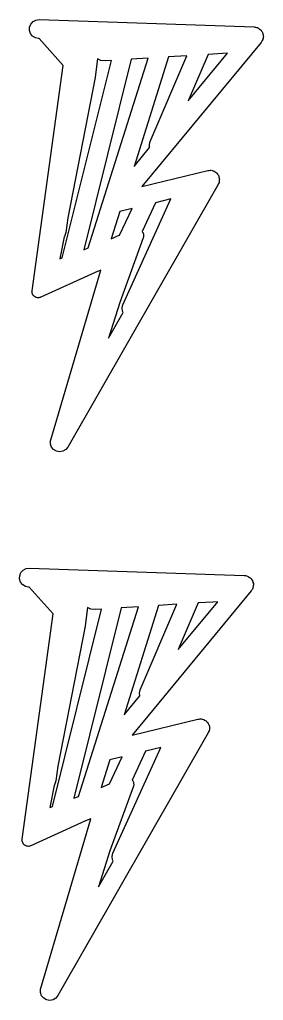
# Model space of a CAD drawing. Extents: x 189 to 232.3, y -93.5 to -72.5.
# Drawn here: x 189.02 to 190.99, y -80.72 to -72.8 of the extents above; entities that cross this region are included whole.
import ezdxf

# ---------------------------------------------------------------- set-up
doc = ezdxf.new("R2010")
doc.units = 0
doc.header["$MEASUREMENT"] = 0
doc.layers.add('BLACK', color=7, linetype='CONTINUOUS')

msp = doc.modelspace()

# ---------------------------------------------------------------- linework, layer by layer
at = {"layer": 'Black'}
for p, q in [((189.096, -72.8831), (189.097, -72.8566)), ((189.097, -72.8566), (189.107, -72.8319)), ((189.107, -72.8319), (189.125, -72.8122)), ((189.125, -72.8122), (189.148, -72.7997)), ((189.148, -72.7997), (189.175, -72.796)), ((189.175, -72.796), (190.911, -72.855)), ((190.911, -72.855), (190.916, -72.8561)), ((190.916, -72.8561), (190.921, -72.8561)), ((190.921, -72.8561), (190.929, -72.8588)), ((190.929, -72.8588), (190.937, -72.8605)), ((190.937, -72.8605), (190.941, -72.8633)), ((190.941, -72.8633), (190.946, -72.865)), ((190.946, -72.865), (190.952, -72.8702)), ((189.104, -72.9084), (189.096, -72.8831)), ((189.121, -72.9293), (189.104, -72.9084)), ((189.143, -72.9434), (189.121, -72.9293)), ((189.169, -72.9489), (189.143, -72.9434)), ((190.952, -72.8702), (190.959, -72.8746)), ((190.959, -72.8746), (190.963, -72.8786)), ((190.963, -72.8786), (190.967, -72.8819)), ((190.967, -72.8819), (190.971, -72.889)), ((190.971, -72.889), (190.976, -72.8955)), ((190.976, -72.8955), (190.977, -72.9004)), ((190.977, -72.9004), (190.98, -72.9049)), ((190.98, -72.9049), (190.981, -72.9129)), ((190.981, -72.9129), (190.984, -72.9208)), ((190.983, -72.9473), (190.981, -72.9521)), ((190.985, -72.931), (190.983, -72.9391)), ((190.983, -72.9391), (190.983, -72.9473)), ((190.984, -72.9208), (190.984, -72.9259)), ((190.984, -72.9259), (190.985, -72.931)), ((189.173, -72.949), (189.169, -72.9489)), ((189.367, -73.1661), (189.173, -72.949)), ((190.967, -72.9803), (190.004, -74.1436)), ((190.97, -72.9758), (190.967, -72.9803)), ((190.973, -72.972), (190.97, -72.9758)), ((190.976, -72.9643), (190.973, -72.972)), ((190.98, -72.9572), (190.976, -72.9643)), ((190.981, -72.9521), (190.98, -72.9572)), ((190.218, -73.0975), (189.94, -73.9812)), ((190.07, -73.7798), (190.367, -73.088)), ((190.367, -73.088), (190.218, -73.0975)), ((190.377, -73.4532), (190.696, -73.0673)), ((190.539, -73.0772), (190.377, -73.4532)), ((190.656, -73.0698), (190.539, -73.0772)), ((190.696, -73.0673), (190.656, -73.0698)), ((189.117, -74.9858), (189.367, -73.1661)), ((189.361, -74.7211), (189.757, -73.1266)), ((189.917, -73.1165), (189.535, -74.6539)), ((189.571, -74.6399), (190.055, -73.1078)), ((189.644, -73.1124), (189.625, -73.2606)), ((189.672, -73.1259), (189.644, -73.1124)), ((189.706, -73.1298), (189.672, -73.1259)), ((189.757, -73.1266), (189.706, -73.1298)), ((190.055, -73.1078), (189.917, -73.1165)), ((189.625, -73.2637), (189.406, -74.3961)), ((189.625, -73.2606), (189.625, -73.2621)), ((189.625, -73.2621), (189.625, -73.2637)), ((190.064, -73.8056), (190.07, -73.7798)), ((190.066, -73.8282), (190.064, -73.8056)), ((189.94, -73.9812), (190.066, -73.8282)), ((190.004, -74.1436), (190.536, -74.0147)), ((190.536, -74.0147), (190.545, -74.0141)), ((190.545, -74.0141), (190.554, -74.0125)), ((190.554, -74.0125), (190.558, -74.0133)), ((190.558, -74.0133), (190.562, -74.013)), ((190.562, -74.013), (190.571, -74.0155)), ((190.571, -74.0155), (190.58, -74.017)), ((190.58, -74.017), (190.584, -74.0193)), ((190.584, -74.0193), (190.588, -74.0205)), ((190.588, -74.0205), (190.595, -74.0258)), ((190.595, -74.0258), (190.603, -74.0302)), ((190.603, -74.0302), (190.606, -74.0336)), ((190.606, -74.0336), (190.609, -74.0363)), ((190.609, -74.0363), (190.614, -74.0437)), ((190.614, -74.0437), (190.62, -74.0505)), ((190.62, -74.0505), (190.622, -74.0547)), ((190.622, -74.0547), (190.624, -74.0584)), ((190.62, -74.127), (189.406, -76.248)), ((190.623, -74.1186), (190.62, -74.127)), ((190.627, -74.1106), (190.623, -74.1186)), ((190.624, -74.0584), (190.626, -74.0671)), ((190.626, -74.0671), (190.629, -74.0755)), ((190.628, -74.1062), (190.627, -74.1106)), ((190.629, -74.102), (190.628, -74.1062)), ((190.629, -74.0755), (190.629, -74.0799)), ((190.629, -74.0799), (190.63, -74.0842)), ((190.63, -74.0842), (190.629, -74.0931)), ((190.629, -74.0931), (190.629, -74.102)), ((189.85, -75.0984), (190.238, -74.2443)), ((190.114, -74.2744), (190.005, -74.5073)), ((190.238, -74.2443), (190.114, -74.2744)), ((189.825, -74.3443), (189.755, -74.566)), ((189.823, -74.5376), (189.924, -74.3204)), ((189.924, -74.3204), (189.825, -74.3443)), ((189.406, -74.3961), (189.389, -74.514)), ((189.389, -74.514), (189.378, -74.547)), ((190.005, -74.5073), (190.007, -74.5083)), ((190.007, -74.5083), (190.009, -74.5117)), ((190.009, -74.5117), (190.011, -74.5147)), ((190.011, -74.5147), (190.013, -74.5191)), ((190.013, -74.5191), (190.015, -74.5233)), ((190.015, -74.5233), (190.016, -74.5272)), ((190.016, -74.5272), (190.017, -74.5309)), ((190.017, -74.5309), (190.017, -74.5356)), ((189.376, -74.55), (189.341, -74.7286)), ((189.378, -74.547), (189.376, -74.55)), ((189.755, -74.566), (189.821, -74.538)), ((189.821, -74.538), (189.823, -74.5376)), ((190.015, -74.5575), (189.826, -75.0796)), ((190.016, -74.5528), (190.015, -74.5575)), ((190.018, -74.5482), (190.016, -74.5528)), ((190.017, -74.5356), (190.018, -74.5404)), ((190.018, -74.5404), (190.018, -74.5443)), ((190.018, -74.5443), (190.018, -74.5482)), ((189.535, -74.6539), (189.571, -74.6399)), ((189.341, -74.7286), (189.361, -74.7211)), ((189.627, -74.8378), (189.187, -75.0382)), ((189.268, -76.1885), (189.671, -74.8191)), ((189.671, -74.8191), (189.627, -74.8378)), ((189.116, -74.9878), (189.117, -74.9868)), ((189.117, -74.9955), (189.116, -74.9878)), ((189.117, -74.9868), (189.117, -74.9858)), ((189.117, -75.0032), (189.117, -74.9955)), ((189.118, -75.0041), (189.117, -75.0032)), ((189.118, -75.0051), (189.118, -75.0041)), ((189.121, -75.0121), (189.118, -75.0051)), ((189.124, -75.0192), (189.121, -75.0121)), ((189.124, -75.02), (189.124, -75.0192)), ((189.125, -75.0209), (189.124, -75.02)), ((189.13, -75.0264), (189.125, -75.0209)), ((189.135, -75.0321), (189.13, -75.0264)), ((189.136, -75.0326), (189.135, -75.0321)), ((189.137, -75.0333), (189.136, -75.0326)), ((189.144, -75.0366), (189.137, -75.0333)), ((189.151, -75.0402), (189.144, -75.0366)), ((189.152, -75.0404), (189.151, -75.0402)), ((189.153, -75.0408), (189.152, -75.0404)), ((189.16, -75.0415), (189.153, -75.0408)), ((189.168, -75.0426), (189.16, -75.0415)), ((189.169, -75.0424), (189.168, -75.0426)), ((189.17, -75.0425), (189.169, -75.0424)), ((189.177, -75.0406), (189.17, -75.0425)), ((189.185, -75.0389), (189.177, -75.0406)), ((189.186, -75.0384), (189.185, -75.0389)), ((189.187, -75.0382), (189.186, -75.0384)), ((189.826, -75.0796), (189.733, -75.3689)), ((189.733, -75.3689), (189.852, -75.1619)), ((189.844, -75.1241), (189.85, -75.0984)), ((189.846, -75.1506), (189.844, -75.1241)), ((189.852, -75.1619), (189.846, -75.1506)), ((189.265, -76.197), (189.268, -76.1885)), ((189.264, -76.2124), (189.265, -76.2047)), ((189.265, -76.2161), (189.264, -76.2124)), ((189.265, -76.2047), (189.265, -76.197)), ((189.265, -76.2236), (189.265, -76.2161)), ((189.274, -76.2485), (189.265, -76.2236)), ((189.291, -76.2688), (189.274, -76.2485)), ((189.314, -76.282), (189.291, -76.2688)), ((189.389, -76.2684), (189.366, -76.2818)), ((189.406, -76.248), (189.389, -76.2684)), ((189.34, -76.2865), (189.314, -76.282)), ((189.366, -76.2818), (189.34, -76.2865)), ((189.016, -77.3131), (189.017, -77.2866)), ((189.017, -77.2866), (189.027, -77.2619)), ((189.027, -77.2619), (189.045, -77.2422)), ((189.045, -77.2422), (189.068, -77.2297)), ((189.068, -77.2297), (189.095, -77.226)), ((189.095, -77.226), (190.831, -77.285)), ((190.831, -77.285), (190.836, -77.2861)), ((190.836, -77.2861), (190.841, -77.2861)), ((190.841, -77.2861), (190.849, -77.2888)), ((190.849, -77.2888), (190.857, -77.2905)), ((190.857, -77.2905), (190.861, -77.2933)), ((190.861, -77.2933), (190.866, -77.295)), ((190.866, -77.295), (190.872, -77.3002)), ((190.872, -77.3002), (190.879, -77.3046)), ((189.024, -77.3384), (189.016, -77.3131)), ((189.041, -77.3593), (189.024, -77.3384)), ((189.063, -77.3734), (189.041, -77.3593)), ((189.089, -77.3789), (189.063, -77.3734)), ((189.093, -77.379), (189.089, -77.3789)), ((189.287, -77.5961), (189.093, -77.379)), ((190.879, -77.3046), (190.883, -77.3086)), ((190.883, -77.3086), (190.887, -77.3119)), ((190.887, -77.3119), (190.891, -77.319)), ((190.891, -77.319), (190.896, -77.3255)), ((190.896, -77.3255), (190.897, -77.3304)), ((190.897, -77.3304), (190.9, -77.3349)), ((190.9, -77.3349), (190.901, -77.3429)), ((190.901, -77.3821), (190.9, -77.3872)), ((190.901, -77.3429), (190.904, -77.3508)), ((190.903, -77.3773), (190.901, -77.3821)), ((190.905, -77.361), (190.903, -77.3691)), ((190.903, -77.3691), (190.903, -77.3773)), ((190.904, -77.3508), (190.904, -77.3559)), ((190.904, -77.3559), (190.905, -77.361)), ((190.887, -77.4103), (189.924, -78.5736)), ((190.89, -77.4058), (190.887, -77.4103)), ((190.893, -77.402), (190.89, -77.4058)), ((190.896, -77.3943), (190.893, -77.402)), ((190.9, -77.3872), (190.896, -77.3943)), ((189.491, -79.0699), (189.975, -77.5378)), ((189.975, -77.5378), (189.837, -77.5465)), ((190.138, -77.5275), (189.86, -78.4112)), ((189.99, -78.2098), (190.287, -77.518)), ((190.287, -77.518), (190.138, -77.5275)), ((190.297, -77.8832), (190.616, -77.4973)), ((190.459, -77.5072), (190.297, -77.8832)), ((190.576, -77.4998), (190.459, -77.5072)), ((190.616, -77.4973), (190.576, -77.4998)), ((189.037, -79.4158), (189.287, -77.5961)), ((189.281, -79.1511), (189.677, -77.5566)), ((189.837, -77.5465), (189.455, -79.0839)), ((189.564, -77.5424), (189.545, -77.6906)), ((189.592, -77.5559), (189.564, -77.5424)), ((189.626, -77.5598), (189.592, -77.5559)), ((189.677, -77.5566), (189.626, -77.5598)), ((189.545, -77.6937), (189.326, -78.8261)), ((189.545, -77.6906), (189.545, -77.6921)), ((189.545, -77.6921), (189.545, -77.6937)), ((189.984, -78.2356), (189.99, -78.2098)), ((189.986, -78.2582), (189.984, -78.2356)), ((189.86, -78.4112), (189.986, -78.2582)), ((189.924, -78.5736), (190.456, -78.4447)), ((190.456, -78.4447), (190.465, -78.4441)), ((190.465, -78.4441), (190.474, -78.4425)), ((190.474, -78.4425), (190.478, -78.4433)), ((190.478, -78.4433), (190.482, -78.443)), ((190.482, -78.443), (190.491, -78.4455)), ((190.491, -78.4455), (190.5, -78.447)), ((190.5, -78.447), (190.504, -78.4493)), ((190.504, -78.4493), (190.508, -78.4505)), ((190.508, -78.4505), (190.515, -78.4558)), ((190.515, -78.4558), (190.523, -78.4602)), ((190.523, -78.4602), (190.526, -78.4636)), ((190.526, -78.4636), (190.529, -78.4663)), ((190.529, -78.4663), (190.534, -78.4737)), ((190.534, -78.4737), (190.54, -78.4805)), ((190.54, -78.4805), (190.542, -78.4847)), ((190.542, -78.4847), (190.544, -78.4884)), ((190.544, -78.4884), (190.546, -78.4971)), ((190.54, -78.557), (189.326, -80.678)), ((190.543, -78.5486), (190.54, -78.557)), ((190.547, -78.5406), (190.543, -78.5486)), ((190.546, -78.4971), (190.549, -78.5055)), ((190.548, -78.5362), (190.547, -78.5406)), ((190.549, -78.532), (190.548, -78.5362)), ((190.549, -78.5055), (190.549, -78.5099)), ((190.549, -78.5099), (190.55, -78.5142)), ((190.55, -78.5142), (190.549, -78.5231)), ((190.549, -78.5231), (190.549, -78.532)), ((189.77, -79.5284), (190.158, -78.6743)), ((190.034, -78.7044), (189.925, -78.9373)), ((190.158, -78.6743), (190.034, -78.7044)), ((189.745, -78.7743), (189.675, -78.996)), ((189.743, -78.9676), (189.844, -78.7504)), ((189.844, -78.7504), (189.745, -78.7743)), ((189.326, -78.8261), (189.309, -78.944)), ((189.309, -78.944), (189.298, -78.977)), ((189.925, -78.9373), (189.927, -78.9383)), ((189.927, -78.9383), (189.929, -78.9417)), ((189.929, -78.9417), (189.931, -78.9446)), ((189.931, -78.9446), (189.933, -78.9491)), ((189.933, -78.9491), (189.935, -78.9533)), ((189.935, -78.9533), (189.936, -78.9572)), ((189.936, -78.9572), (189.937, -78.9609)), ((189.937, -78.9609), (189.937, -78.9656)), ((189.937, -78.9656), (189.938, -78.9704)), ((189.296, -78.98), (189.261, -79.1586)), ((189.298, -78.977), (189.296, -78.98)), ((189.675, -78.996), (189.741, -78.968)), ((189.741, -78.968), (189.743, -78.9676)), ((189.935, -78.9875), (189.746, -79.5096)), ((189.936, -78.9828), (189.935, -78.9875)), ((189.938, -78.9782), (189.936, -78.9828)), ((189.938, -78.9704), (189.938, -78.9743)), ((189.938, -78.9743), (189.938, -78.9782)), ((189.455, -79.0839), (189.491, -79.0699)), ((189.261, -79.1586), (189.281, -79.1511)), ((189.547, -79.2678), (189.107, -79.4682)), ((189.188, -80.6185), (189.591, -79.2491)), ((189.591, -79.2491), (189.547, -79.2678)), ((189.036, -79.4178), (189.037, -79.4168)), ((189.037, -79.4255), (189.036, -79.4178)), ((189.037, -79.4168), (189.037, -79.4158)), ((189.037, -79.4332), (189.037, -79.4255)), ((189.038, -79.4341), (189.037, -79.4332)), ((189.038, -79.4351), (189.038, -79.4341)), ((189.041, -79.4421), (189.038, -79.4351)), ((189.044, -79.4492), (189.041, -79.4421)), ((189.044, -79.45), (189.044, -79.4492)), ((189.045, -79.4509), (189.044, -79.45)), ((189.05, -79.4564), (189.045, -79.4509)), ((189.055, -79.4621), (189.05, -79.4564)), ((189.056, -79.4626), (189.055, -79.4621)), ((189.057, -79.4633), (189.056, -79.4626)), ((189.064, -79.4666), (189.057, -79.4633)), ((189.071, -79.4702), (189.064, -79.4666)), ((189.072, -79.4704), (189.071, -79.4702)), ((189.073, -79.4708), (189.072, -79.4704)), ((189.08, -79.4715), (189.073, -79.4708)), ((189.088, -79.4726), (189.08, -79.4715)), ((189.089, -79.4724), (189.088, -79.4726)), ((189.09, -79.4725), (189.089, -79.4724)), ((189.097, -79.4706), (189.09, -79.4725)), ((189.105, -79.4689), (189.097, -79.4706)), ((189.106, -79.4684), (189.105, -79.4689)), ((189.107, -79.4682), (189.106, -79.4684)), ((189.746, -79.5096), (189.653, -79.7989)), ((189.653, -79.7989), (189.772, -79.5919)), ((189.764, -79.5541), (189.77, -79.5284)), ((189.766, -79.5806), (189.764, -79.5541)), ((189.772, -79.5919), (189.766, -79.5806)), ((189.185, -80.627), (189.188, -80.6185)), ((189.185, -80.6347), (189.185, -80.627)), ((189.184, -80.6424), (189.185, -80.6347)), ((189.185, -80.6461), (189.184, -80.6424)), ((189.185, -80.6536), (189.185, -80.6461)), ((189.194, -80.6785), (189.185, -80.6536)), ((189.211, -80.6988), (189.194, -80.6785)), ((189.234, -80.712), (189.211, -80.6988)), ((189.309, -80.6984), (189.286, -80.7118)), ((189.326, -80.678), (189.309, -80.6984)), ((189.26, -80.7165), (189.234, -80.712)), ((189.286, -80.7118), (189.26, -80.7165))]:
    msp.add_line(p, q, dxfattribs=at)

doc.saveas('drawing.dxf')
